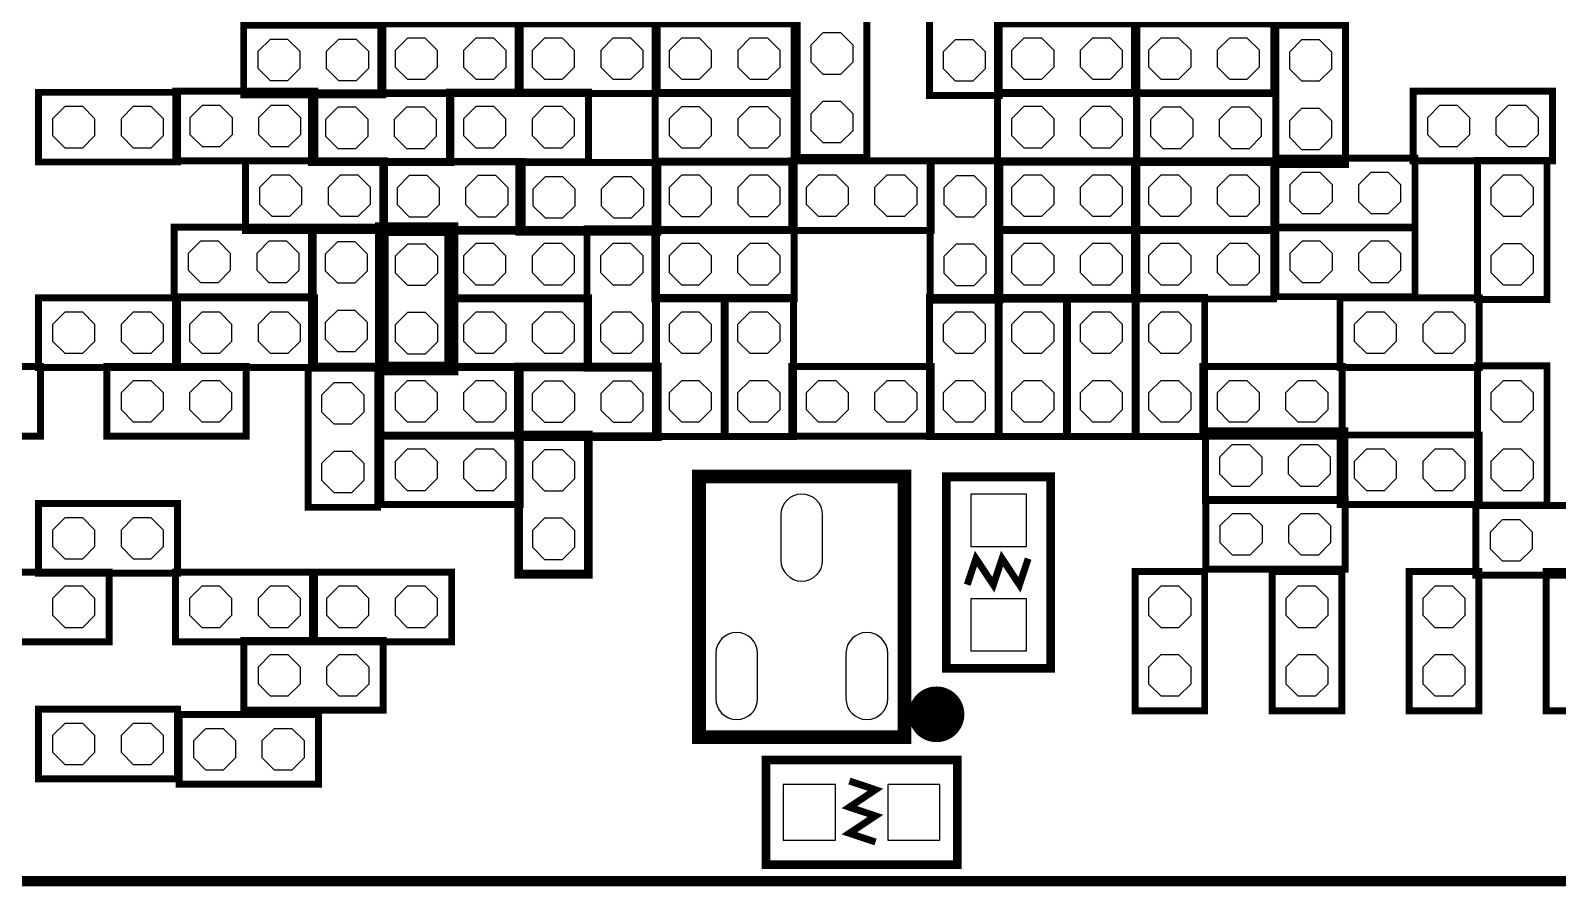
# Model space of a CAD drawing. Header units: millimetres. Extents: x -8 to 226, y -9 to 102.
# Drawn here: x 97.52 to 119.8, y 29.92 to 42.41 of the extents above; entities that cross this region are included whole.
import ezdxf

# ---------------------------------------------------------------- set-up
doc = ezdxf.new("R2010")
doc.units = ezdxf.units.MM
doc.header["$LTSCALE"] = 10
doc.layers.add('PG_SILKSCREEN_BOTTOM', color=3, linetype='Continuous')
doc.layers.add('PIN_BOTTOM', color=4, linetype='Continuous')

msp = doc.modelspace()

# ---------------------------------------------------------------- linework, layer by layer
at = {"layer": 'PG_SILKSCREEN_BOTTOM'}
for points in [[(110.635288, 43.494452, 0.1016, 0.1016, 0), (110.635288, 41.462452, 0.1016, 0.1016, 0), (111.651288, 41.462452, 0.1016, 0.1016, 0), (111.651288, 43.494452, 0.1016, 0.1016, 0)], [(109.720888, 40.560752, 0.1016, 0.1016, 0), (109.720888, 42.592752, 0.1016, 0.1016, 0), (108.704888, 42.592752, 0.1016, 0.1016, 0), (108.704888, 40.560752, 0.1016, 0.1016, 0)], [(115.659408, 42.510456, 0.1016, 0.1016, 0), (113.627408, 42.510456, 0.1016, 0.1016, 0), (113.627408, 41.494456, 0.1016, 0.1016, 0), (115.659408, 41.494456, 0.1016, 0.1016, 0)], [(102.659688, 42.491152, 0.1016, 0.1016, 0), (100.627688, 42.491152, 0.1016, 0.1016, 0), (100.627688, 41.475152, 0.1016, 0.1016, 0), (102.659688, 41.475152, 0.1016, 0.1016, 0)], [(102.631748, 41.491916, 0.1016, 0.1016, 0), (104.663748, 41.491916, 0.1016, 0.1016, 0), (104.663748, 42.507916, 0.1016, 0.1016, 0), (102.631748, 42.507916, 0.1016, 0.1016, 0)], [(104.631744, 41.491916, 0.1016, 0.1016, 0), (106.663744, 41.491916, 0.1016, 0.1016, 0), (106.663744, 42.507916, 0.1016, 0.1016, 0), (104.631744, 42.507916, 0.1016, 0.1016, 0)], [(106.63174, 41.491916, 0.1016, 0.1016, 0), (108.66374, 41.491916, 0.1016, 0.1016, 0), (108.66374, 42.507916, 0.1016, 0.1016, 0), (106.63174, 42.507916, 0.1016, 0.1016, 0)], [(113.660682, 42.508932, 0.1016, 0.1016, 0), (111.628682, 42.508932, 0.1016, 0.1016, 0), (111.628682, 41.492932, 0.1016, 0.1016, 0), (113.660682, 41.492932, 0.1016, 0.1016, 0)], [(115.689888, 42.491152, 0.1016, 0.1016, 0), (115.689888, 40.459152, 0.1016, 0.1016, 0), (116.705888, 40.459152, 0.1016, 0.1016, 0), (116.705888, 42.491152, 0.1016, 0.1016, 0)], [(97.632266, 40.493696, 0.1016, 0.1016, 0), (99.664266, 40.493696, 0.1016, 0.1016, 0), (99.664266, 41.509696, 0.1016, 0.1016, 0), (97.632266, 41.509696, 0.1016, 0.1016, 0)], [(97.632266, 40.493696, 0.1016, 0.1016, 0), (99.664266, 40.493696, 0.1016, 0.1016, 0), (99.664266, 41.509696, 0.1016, 0.1016, 0), (97.632266, 41.509696, 0.1016, 0.1016, 0)], [(101.669088, 41.525952, 0.1016, 0.1016, 0), (99.637088, 41.525952, 0.1016, 0.1016, 0), (99.637088, 40.509952, 0.1016, 0.1016, 0), (101.669088, 40.509952, 0.1016, 0.1016, 0)], [(101.618288, 40.484552, 0.1016, 0.1016, 0), (103.650288, 40.484552, 0.1016, 0.1016, 0), (103.650288, 41.500552, 0.1016, 0.1016, 0), (101.618288, 41.500552, 0.1016, 0.1016, 0)], [(103.630222, 40.494458, 0.1016, 0.1016, 0), (105.662222, 40.494458, 0.1016, 0.1016, 0), (105.662222, 41.510458, 0.1016, 0.1016, 0), (103.630222, 41.510458, 0.1016, 0.1016, 0)], [(108.66374, 41.507918, 0.1016, 0.1016, 0), (106.63174, 41.507918, 0.1016, 0.1016, 0), (106.63174, 40.491918, 0.1016, 0.1016, 0), (108.66374, 40.491918, 0.1016, 0.1016, 0)], [(111.628682, 40.492934, 0.1016, 0.1016, 0), (113.660682, 40.492934, 0.1016, 0.1016, 0), (113.660682, 41.508934, 0.1016, 0.1016, 0), (111.628682, 41.508934, 0.1016, 0.1016, 0)], [(115.689888, 41.500552, 0.1016, 0.1016, 0), (113.657888, 41.500552, 0.1016, 0.1016, 0), (113.657888, 40.484552, 0.1016, 0.1016, 0), (115.689888, 40.484552, 0.1016, 0.1016, 0)], [(117.696488, 40.509952, 0.1016, 0.1016, 0), (119.728488, 40.509952, 0.1016, 0.1016, 0), (119.728488, 41.525952, 0.1016, 0.1016, 0), (117.696488, 41.525952, 0.1016, 0.1016, 0)], [(102.685088, 40.509952, 0.1016, 0.1016, 0), (100.653088, 40.509952, 0.1016, 0.1016, 0), (100.653088, 39.493952, 0.1016, 0.1016, 0), (102.685088, 39.493952, 0.1016, 0.1016, 0)], [(106.63174, 39.49192, 0.1016, 0.1016, 0), (108.66374, 39.49192, 0.1016, 0.1016, 0), (108.66374, 40.50792, 0.1016, 0.1016, 0), (106.63174, 40.50792, 0.1016, 0.1016, 0)], [(108.62945, 39.493952, 0.1016, 0.1016, 0), (110.66145, 39.493952, 0.1016, 0.1016, 0), (110.66145, 40.509952, 0.1016, 0.1016, 0), (108.62945, 40.509952, 0.1016, 0.1016, 0)], [(111.663988, 38.477952, 0.1016, 0.1016, 0), (111.663988, 40.509952, 0.1016, 0.1016, 0), (110.647988, 40.509952, 0.1016, 0.1016, 0), (110.647988, 38.477952, 0.1016, 0.1016, 0)], [(111.663988, 38.477952, 0.1016, 0.1016, 0), (111.663988, 40.509952, 0.1016, 0.1016, 0), (110.647988, 40.509952, 0.1016, 0.1016, 0), (110.647988, 38.477952, 0.1016, 0.1016, 0)], [(113.660682, 40.509952, 0.1016, 0.1016, 0), (111.628682, 40.509952, 0.1016, 0.1016, 0), (111.628682, 39.493952, 0.1016, 0.1016, 0), (113.660682, 39.493952, 0.1016, 0.1016, 0)], [(113.627408, 39.49446, 0.1016, 0.1016, 0), (115.659408, 39.49446, 0.1016, 0.1016, 0), (115.659408, 40.51046, 0.1016, 0.1016, 0), (113.627408, 40.51046, 0.1016, 0.1016, 0)], [(115.689888, 39.532052, 0.1016, 0.1016, 0), (117.721888, 39.532052, 0.1016, 0.1016, 0), (117.721888, 40.548052, 0.1016, 0.1016, 0), (115.689888, 40.548052, 0.1016, 0.1016, 0)], [(119.648224, 38.485826, 0.1016, 0.1016, 0), (119.648224, 40.517826, 0.1016, 0.1016, 0), (118.632224, 40.517826, 0.1016, 0.1016, 0), (118.632224, 38.485826, 0.1016, 0.1016, 0)], [(102.659688, 39.486332, 0.1016, 0.1016, 0), (104.691688, 39.486332, 0.1016, 0.1016, 0), (104.691688, 40.502332, 0.1016, 0.1016, 0), (102.659688, 40.502332, 0.1016, 0.1016, 0)], [(104.640888, 39.468552, 0.1016, 0.1016, 0), (106.672888, 39.468552, 0.1016, 0.1016, 0), (106.672888, 40.484552, 0.1016, 0.1016, 0), (104.640888, 40.484552, 0.1016, 0.1016, 0)], [(101.643688, 39.544752, 0.1016, 0.1016, 0), (99.611688, 39.544752, 0.1016, 0.1016, 0), (99.611688, 38.528752, 0.1016, 0.1016, 0), (101.643688, 38.528752, 0.1016, 0.1016, 0)], [(101.618288, 39.544752, 0.1016, 0.1016, 0), (101.618288, 37.512752, 0.1016, 0.1016, 0), (102.634288, 37.512752, 0.1016, 0.1016, 0), (102.634288, 39.544752, 0.1016, 0.1016, 0)], [(103.658416, 37.479732, 0.199898, 0.199898, 0), (103.658416, 39.511732, 0.199898, 0.199898, 0), (102.642416, 39.511732, 0.199898, 0.199898, 0), (102.642416, 37.479732, 0.199898, 0.199898, 0)], [(103.658416, 37.479732, 0.127, 0.127, 0), (103.658416, 39.511732, 0.127, 0.127, 0), (102.642416, 39.511732, 0.127, 0.127, 0), (102.642416, 37.479732, 0.127, 0.127, 0)], [(106.654346, 37.486844, 0.1016, 0.1016, 0), (106.654346, 39.518844, 0.1016, 0.1016, 0), (105.638346, 39.518844, 0.1016, 0.1016, 0), (105.638346, 37.486844, 0.1016, 0.1016, 0)], [(106.654346, 37.486844, 0.1016, 0.1016, 0), (106.654346, 39.518844, 0.1016, 0.1016, 0), (105.638346, 39.518844, 0.1016, 0.1016, 0), (105.638346, 37.486844, 0.1016, 0.1016, 0)], [(108.662216, 39.510462, 0.1016, 0.1016, 0), (106.630216, 39.510462, 0.1016, 0.1016, 0), (106.630216, 38.494462, 0.1016, 0.1016, 0), (108.662216, 38.494462, 0.1016, 0.1016, 0)], [(113.660682, 39.510208, 0.1016, 0.1016, 0), (111.628682, 39.510208, 0.1016, 0.1016, 0), (111.628682, 38.494208, 0.1016, 0.1016, 0), (113.660682, 38.494208, 0.1016, 0.1016, 0)], [(113.660682, 39.510208, 0.1016, 0.1016, 0), (111.628682, 39.510208, 0.1016, 0.1016, 0), (111.628682, 38.494208, 0.1016, 0.1016, 0), (113.660682, 38.494208, 0.1016, 0.1016, 0)], [(113.627408, 38.494462, 0.1016, 0.1016, 0), (115.659408, 38.494462, 0.1016, 0.1016, 0), (115.659408, 39.510462, 0.1016, 0.1016, 0), (113.627408, 39.510462, 0.1016, 0.1016, 0)], [(115.689888, 38.528752, 0.1016, 0.1016, 0), (117.721888, 38.528752, 0.1016, 0.1016, 0), (117.721888, 39.544752, 0.1016, 0.1016, 0), (115.689888, 39.544752, 0.1016, 0.1016, 0)], [(97.631758, 37.494464, 0.1016, 0.1016, 0), (99.663758, 37.494464, 0.1016, 0.1016, 0), (99.663758, 38.510464, 0.1016, 0.1016, 0), (97.631758, 38.510464, 0.1016, 0.1016, 0)], [(99.631754, 37.494464, 0.1016, 0.1016, 0), (101.663754, 37.494464, 0.1016, 0.1016, 0), (101.663754, 38.510464, 0.1016, 0.1016, 0), (99.631754, 38.510464, 0.1016, 0.1016, 0)], [(99.631754, 37.494464, 0.1016, 0.1016, 0), (101.663754, 37.494464, 0.1016, 0.1016, 0), (101.663754, 38.510464, 0.1016, 0.1016, 0), (99.631754, 38.510464, 0.1016, 0.1016, 0)], [(105.66273, 38.510464, 0.1016, 0.1016, 0), (103.63073, 38.510464, 0.1016, 0.1016, 0), (103.63073, 37.494464, 0.1016, 0.1016, 0), (105.66273, 37.494464, 0.1016, 0.1016, 0)], [(105.66273, 38.510464, 0.1016, 0.1016, 0), (103.63073, 38.510464, 0.1016, 0.1016, 0), (103.63073, 37.494464, 0.1016, 0.1016, 0), (105.66273, 37.494464, 0.1016, 0.1016, 0)], [(106.63809, 38.518846, 0.1016, 0.1016, 0), (106.63809, 36.486846, 0.1016, 0.1016, 0), (107.65409, 36.486846, 0.1016, 0.1016, 0), (107.65409, 38.518846, 0.1016, 0.1016, 0)], [(106.63809, 38.518846, 0.1016, 0.1016, 0), (106.63809, 36.486846, 0.1016, 0.1016, 0), (107.65409, 36.486846, 0.1016, 0.1016, 0), (107.65409, 38.518846, 0.1016, 0.1016, 0)], [(107.637834, 38.518846, 0.1016, 0.1016, 0), (107.637834, 36.486846, 0.1016, 0.1016, 0), (108.653834, 36.486846, 0.1016, 0.1016, 0), (108.653834, 38.518846, 0.1016, 0.1016, 0)], [(107.637834, 38.518846, 0.1016, 0.1016, 0), (107.637834, 36.486846, 0.1016, 0.1016, 0), (108.653834, 36.486846, 0.1016, 0.1016, 0), (108.653834, 38.518846, 0.1016, 0.1016, 0)], [(110.637066, 38.518592, 0.1016, 0.1016, 0), (110.637066, 36.486592, 0.1016, 0.1016, 0), (111.653066, 36.486592, 0.1016, 0.1016, 0), (111.653066, 38.518592, 0.1016, 0.1016, 0)], [(110.637066, 38.518592, 0.1016, 0.1016, 0), (110.637066, 36.486592, 0.1016, 0.1016, 0), (111.653066, 36.486592, 0.1016, 0.1016, 0), (111.653066, 38.518592, 0.1016, 0.1016, 0)], [(112.65281, 36.486592, 0.1016, 0.1016, 0), (112.65281, 38.518592, 0.1016, 0.1016, 0), (111.63681, 38.518592, 0.1016, 0.1016, 0), (111.63681, 36.486592, 0.1016, 0.1016, 0)], [(112.65281, 36.486592, 0.1016, 0.1016, 0), (112.65281, 38.518592, 0.1016, 0.1016, 0), (111.63681, 38.518592, 0.1016, 0.1016, 0), (111.63681, 36.486592, 0.1016, 0.1016, 0)], [(112.636554, 38.518592, 0.1016, 0.1016, 0), (112.636554, 36.486592, 0.1016, 0.1016, 0), (113.652554, 36.486592, 0.1016, 0.1016, 0), (113.652554, 38.518592, 0.1016, 0.1016, 0)], [(112.636554, 38.518592, 0.1016, 0.1016, 0), (112.636554, 36.486592, 0.1016, 0.1016, 0), (113.652554, 36.486592, 0.1016, 0.1016, 0), (113.652554, 38.518592, 0.1016, 0.1016, 0)], [(113.636298, 38.518592, 0.1016, 0.1016, 0), (113.636298, 36.486592, 0.1016, 0.1016, 0), (114.652298, 36.486592, 0.1016, 0.1016, 0), (114.652298, 38.518592, 0.1016, 0.1016, 0)], [(113.636298, 38.518592, 0.1016, 0.1016, 0), (113.636298, 36.486592, 0.1016, 0.1016, 0), (114.652298, 36.486592, 0.1016, 0.1016, 0), (114.652298, 38.518592, 0.1016, 0.1016, 0)], [(116.627402, 37.494464, 0.1016, 0.1016, 0), (118.659402, 37.494464, 0.1016, 0.1016, 0), (118.659402, 38.510464, 0.1016, 0.1016, 0), (116.627402, 38.510464, 0.1016, 0.1016, 0)], [(116.627402, 37.494464, 0.1016, 0.1016, 0), (118.659402, 37.494464, 0.1016, 0.1016, 0), (118.659402, 38.510464, 0.1016, 0.1016, 0), (116.627402, 38.510464, 0.1016, 0.1016, 0)], [(97.663762, 37.510466, 0.1016, 0.1016, 0), (95.631762, 37.510466, 0.1016, 0.1016, 0), (95.631762, 36.494466, 0.1016, 0.1016, 0), (97.663762, 36.494466, 0.1016, 0.1016, 0)], [(98.631756, 36.494466, 0.1016, 0.1016, 0), (100.663756, 36.494466, 0.1016, 0.1016, 0), (100.663756, 37.510466, 0.1016, 0.1016, 0), (98.631756, 37.510466, 0.1016, 0.1016, 0)], [(101.567488, 37.487352, 0.1016, 0.1016, 0), (101.567488, 35.455352, 0.1016, 0.1016, 0), (102.583488, 35.455352, 0.1016, 0.1016, 0), (102.583488, 37.487352, 0.1016, 0.1016, 0)], [(102.630732, 36.494466, 0.1016, 0.1016, 0), (104.662732, 36.494466, 0.1016, 0.1016, 0), (104.662732, 37.510466, 0.1016, 0.1016, 0), (102.630732, 37.510466, 0.1016, 0.1016, 0)], [(106.666284, 37.503608, 0.127, 0.127, 0), (104.634284, 37.503608, 0.127, 0.127, 0), (104.634284, 36.487608, 0.127, 0.127, 0), (106.666284, 36.487608, 0.127, 0.127, 0)], [(106.666284, 37.503608, 0.1016, 0.1016, 0), (104.634284, 37.503608, 0.1016, 0.1016, 0), (104.634284, 36.487608, 0.1016, 0.1016, 0), (106.666284, 36.487608, 0.1016, 0.1016, 0)], [(108.62945, 36.49472, 0.1016, 0.1016, 0), (110.66145, 36.49472, 0.1016, 0.1016, 0), (110.66145, 37.51072, 0.1016, 0.1016, 0), (108.62945, 37.51072, 0.1016, 0.1016, 0)], [(116.659406, 37.510466, 0.1016, 0.1016, 0), (114.627406, 37.510466, 0.1016, 0.1016, 0), (114.627406, 36.494466, 0.1016, 0.1016, 0), (116.659406, 36.494466, 0.1016, 0.1016, 0)], [(118.632224, 37.517832, 0.1016, 0.1016, 0), (118.632224, 35.485832, 0.1016, 0.1016, 0), (119.648224, 35.485832, 0.1016, 0.1016, 0), (119.648224, 37.517832, 0.1016, 0.1016, 0)], [(102.630732, 35.494468, 0.1016, 0.1016, 0), (104.662732, 35.494468, 0.1016, 0.1016, 0), (104.662732, 36.510468, 0.1016, 0.1016, 0), (102.630732, 36.510468, 0.1016, 0.1016, 0)], [(105.658412, 34.479738, 0.127, 0.127, 0), (105.658412, 36.511738, 0.127, 0.127, 0), (104.642412, 36.511738, 0.127, 0.127, 0), (104.642412, 34.479738, 0.127, 0.127, 0)], [(105.658412, 34.479738, 0.1016, 0.1016, 0), (105.658412, 36.511738, 0.1016, 0.1016, 0), (104.642412, 36.511738, 0.1016, 0.1016, 0), (104.642412, 34.479738, 0.1016, 0.1016, 0)], [(114.663728, 35.556952, 0.1016, 0.1016, 0), (116.695728, 35.556952, 0.1016, 0.1016, 0), (116.695728, 36.572952, 0.1016, 0.1016, 0), (114.663728, 36.572952, 0.1016, 0.1016, 0)], [(116.627402, 35.494468, 0.1016, 0.1016, 0), (118.659402, 35.494468, 0.1016, 0.1016, 0), (118.659402, 36.510468, 0.1016, 0.1016, 0), (116.627402, 36.510468, 0.1016, 0.1016, 0)], [(110.27283, 32.103822, 0.199898, 0.199898, 0), (110.27283, 35.903662, 0.199898, 0.199898, 0), (107.272582, 35.903662, 0.199898, 0.199898, 0), (107.272582, 32.103822, 0.199898, 0.199898, 0)], [(111.009938, 35.90036, 0.127, 0.127, 0), (112.406938, 35.90036, 0.127, 0.127, 0), (112.406938, 33.10636, 0.127, 0.127, 0), (110.882938, 33.10636, 0.127, 0.127, 0), (110.882938, 35.90036, 0.127, 0.127, 0)], [(99.663758, 35.510724, 0.1016, 0.1016, 0), (97.631758, 35.510724, 0.1016, 0.1016, 0), (97.631758, 34.494724, 0.1016, 0.1016, 0), (99.663758, 34.494724, 0.1016, 0.1016, 0)], [(114.668808, 34.553652, 0.1016, 0.1016, 0), (116.700808, 34.553652, 0.1016, 0.1016, 0), (116.700808, 35.569652, 0.1016, 0.1016, 0), (114.668808, 35.569652, 0.1016, 0.1016, 0)], [(120.642888, 35.480752, 0.1016, 0.1016, 0), (118.610888, 35.480752, 0.1016, 0.1016, 0), (118.610888, 34.464752, 0.1016, 0.1016, 0), (120.642888, 34.464752, 0.1016, 0.1016, 0)], [(96.63176, 33.494726, 0.1016, 0.1016, 0), (98.66376, 33.494726, 0.1016, 0.1016, 0), (98.66376, 34.510726, 0.1016, 0.1016, 0), (96.63176, 34.510726, 0.1016, 0.1016, 0)], [(101.663246, 34.510726, 0.1016, 0.1016, 0), (99.631246, 34.510726, 0.1016, 0.1016, 0), (99.631246, 33.494726, 0.1016, 0.1016, 0), (101.663246, 33.494726, 0.1016, 0.1016, 0)], [(103.663242, 34.510726, 0.1016, 0.1016, 0), (101.631242, 34.510726, 0.1016, 0.1016, 0), (101.631242, 33.494726, 0.1016, 0.1016, 0), (103.663242, 33.494726, 0.1016, 0.1016, 0)], [(114.652298, 32.4866, 0.1016, 0.1016, 0), (114.652298, 34.5186, 0.1016, 0.1016, 0), (113.636298, 34.5186, 0.1016, 0.1016, 0), (113.636298, 32.4866, 0.1016, 0.1016, 0)], [(115.636294, 34.5186, 0.1016, 0.1016, 0), (115.636294, 32.4866, 0.1016, 0.1016, 0), (116.652294, 32.4866, 0.1016, 0.1016, 0), (116.652294, 34.5186, 0.1016, 0.1016, 0)], [(118.65229, 32.4866, 0.1016, 0.1016, 0), (118.65229, 34.5186, 0.1016, 0.1016, 0), (117.63629, 34.5186, 0.1016, 0.1016, 0), (117.63629, 32.4866, 0.1016, 0.1016, 0)], [(120.652286, 32.4866, 0.1016, 0.1016, 0), (120.652286, 34.5186, 0.1016, 0.1016, 0), (119.636286, 34.5186, 0.1016, 0.1016, 0), (119.636286, 32.4866, 0.1016, 0.1016, 0)], [(102.663244, 33.510728, 0.1016, 0.1016, 0), (100.631244, 33.510728, 0.1016, 0.1016, 0), (100.631244, 32.494728, 0.1016, 0.1016, 0), (102.663244, 32.494728, 0.1016, 0.1016, 0)], [(110.941866, 32.435038, 0.4064, 0.4064, 1), (110.535568, 32.435241, 0.4064, 0.4064, 1)], [(97.631758, 31.49473, 0.1016, 0.1016, 0), (99.663758, 31.49473, 0.1016, 0.1016, 0), (99.663758, 32.51073, 0.1016, 0.1016, 0), (97.631758, 32.51073, 0.1016, 0.1016, 0)], [(99.687888, 31.416752, 0.1016, 0.1016, 0), (101.719888, 31.416752, 0.1016, 0.1016, 0), (101.719888, 32.432752, 0.1016, 0.1016, 0), (99.687888, 32.432752, 0.1016, 0.1016, 0)], [(111.04245, 31.639764, 0.127, 0.127, 0), (111.04245, 30.242764, 0.127, 0.127, 0), (108.24845, 30.242764, 0.127, 0.127, 0), (108.24845, 31.766764, 0.127, 0.127, 0), (111.04245, 31.766764, 0.127, 0.127, 0)]]:
    msp.add_lwpolyline(points, format="xyseb", close=True, dxfattribs=at)
for points in [[(105.662222, 39.510462, 0.1016, 0.1016, 0), (103.630222, 39.510462, 0.1016, 0.1016, 0), (103.630222, 38.494462, 0.1016, 0.1016, 0), (105.662222, 38.494462, 0.1016, 0.1016, 0)], [(112.076738, 34.70656, 0.1016, 0.1016, 0), (111.949738, 34.32556, 0.1016, 0.1016, 0), (111.695738, 34.70656, 0.1016, 0.1016, 0), (111.568738, 34.32556, 0.1016, 0.1016, 0), (111.314738, 34.70656, 0.1016, 0.1016, 0), (111.187738, 34.32556, 0.1016, 0.1016, 0)], [(109.84865, 30.572964, 0.1016, 0.1016, 0), (109.46765, 30.699964, 0.1016, 0.1016, 0), (109.84865, 30.953964, 0.1016, 0.1016, 0), (109.46765, 31.080964, 0.1016, 0.1016, 0), (109.84865, 31.334964, 0.1016, 0.1016, 0), (109.46765, 31.461964, 0.1016, 0.1016, 0)], [(141.166088, 29.99994, 0.1524, 0.1524, 0), (78.093824, 29.99994, 0.1524, 0.1524, 0)]]:
    msp.add_lwpolyline(points, format="xyseb", dxfattribs=at)
at = {"layer": 'PIN_BOTTOM'}
for points in [[(109.339136, 41.772078), (109.08664, 41.772078), (108.908088, 41.95063), (108.908088, 42.203126), (109.08664, 42.381678), (109.339136, 42.381678), (109.517688, 42.203126), (109.517688, 41.95063)], [(101.26981, 41.678352), (101.017314, 41.678352), (100.838762, 41.856904), (100.838762, 42.1094), (101.017314, 42.287952), (101.26981, 42.287952), (101.448362, 42.1094), (101.448362, 41.856904)], [(102.270062, 41.678352), (102.017566, 41.678352), (101.839014, 41.856904), (101.839014, 42.1094), (102.017566, 42.287952), (102.270062, 42.287952), (102.448614, 42.1094), (102.448614, 41.856904)], [(103.27387, 41.695116), (103.021374, 41.695116), (102.842822, 41.873668), (102.842822, 42.126164), (103.021374, 42.304716), (103.27387, 42.304716), (103.452422, 42.126164), (103.452422, 41.873668)], [(104.274122, 41.695116), (104.021626, 41.695116), (103.843074, 41.873668), (103.843074, 42.126164), (104.021626, 42.304716), (104.274122, 42.304716), (104.452674, 42.126164), (104.452674, 41.873668)], [(105.273866, 41.695116), (105.02137, 41.695116), (104.842818, 41.873668), (104.842818, 42.126164), (105.02137, 42.304716), (105.273866, 42.304716), (105.452418, 42.126164), (105.452418, 41.873668)], [(106.274118, 41.695116), (106.021622, 41.695116), (105.84307, 41.873668), (105.84307, 42.126164), (106.021622, 42.304716), (106.274118, 42.304716), (106.45267, 42.126164), (106.45267, 41.873668)], [(107.273862, 41.695116), (107.021366, 41.695116), (106.842814, 41.873668), (106.842814, 42.126164), (107.021366, 42.304716), (107.273862, 42.304716), (107.452414, 42.126164), (107.452414, 41.873668)], [(108.274114, 41.695116), (108.021618, 41.695116), (107.843066, 41.873668), (107.843066, 42.126164), (108.021618, 42.304716), (108.274114, 42.304716), (108.452666, 42.126164), (108.452666, 41.873668)], [(111.269536, 41.673526), (111.01704, 41.673526), (110.838488, 41.852078), (110.838488, 42.104574), (111.01704, 42.283126), (111.269536, 42.283126), (111.448088, 42.104574), (111.448088, 41.852078)], [(112.270804, 41.696132), (112.018308, 41.696132), (111.839756, 41.874684), (111.839756, 42.12718), (112.018308, 42.305732), (112.270804, 42.305732), (112.449356, 42.12718), (112.449356, 41.874684)], [(113.271056, 41.696132), (113.01856, 41.696132), (112.840008, 41.874684), (112.840008, 42.12718), (113.01856, 42.305732), (113.271056, 42.305732), (113.449608, 42.12718), (113.449608, 41.874684)], [(114.26953, 41.697656), (114.017034, 41.697656), (113.838482, 41.876208), (113.838482, 42.128704), (114.017034, 42.307256), (114.26953, 42.307256), (114.448082, 42.128704), (114.448082, 41.876208)], [(115.269782, 41.697656), (115.017286, 41.697656), (114.838734, 41.876208), (114.838734, 42.128704), (115.017286, 42.307256), (115.269782, 42.307256), (115.448334, 42.128704), (115.448334, 41.876208)], [(116.324136, 41.670478), (116.07164, 41.670478), (115.893088, 41.84903), (115.893088, 42.101526), (116.07164, 42.280078), (116.324136, 42.280078), (116.502688, 42.101526), (116.502688, 41.84903)], [(98.274388, 40.696896), (98.021892, 40.696896), (97.84334, 40.875448), (97.84334, 41.127944), (98.021892, 41.306496), (98.274388, 41.306496), (98.45294, 41.127944), (98.45294, 40.875448)], [(99.27464, 40.696896), (99.022144, 40.696896), (98.843592, 40.875448), (98.843592, 41.127944), (99.022144, 41.306496), (99.27464, 41.306496), (99.453192, 41.127944), (99.453192, 40.875448)], [(100.27921, 40.713152), (100.026714, 40.713152), (99.848162, 40.891704), (99.848162, 41.1442), (100.026714, 41.322752), (100.27921, 41.322752), (100.457762, 41.1442), (100.457762, 40.891704)], [(101.279462, 40.713152), (101.026966, 40.713152), (100.848414, 40.891704), (100.848414, 41.1442), (101.026966, 41.322752), (101.279462, 41.322752), (101.458014, 41.1442), (101.458014, 40.891704)], [(102.26041, 40.687752), (102.007914, 40.687752), (101.829362, 40.866304), (101.829362, 41.1188), (102.007914, 41.297352), (102.26041, 41.297352), (102.438962, 41.1188), (102.438962, 40.866304)], [(103.260662, 40.687752), (103.008166, 40.687752), (102.829614, 40.866304), (102.829614, 41.1188), (103.008166, 41.297352), (103.260662, 41.297352), (103.439214, 41.1188), (103.439214, 40.866304)], [(104.272344, 40.697658), (104.019848, 40.697658), (103.841296, 40.87621), (103.841296, 41.128706), (104.019848, 41.307258), (104.272344, 41.307258), (104.450896, 41.128706), (104.450896, 40.87621)], [(105.272596, 40.697658), (105.0201, 40.697658), (104.841548, 40.87621), (104.841548, 41.128706), (105.0201, 41.307258), (105.272596, 41.307258), (105.451148, 41.128706), (105.451148, 40.87621)], [(107.273862, 40.695118), (107.021366, 40.695118), (106.842814, 40.87367), (106.842814, 41.126166), (107.021366, 41.304718), (107.273862, 41.304718), (107.452414, 41.126166), (107.452414, 40.87367)], [(108.274114, 40.695118), (108.021618, 40.695118), (107.843066, 40.87367), (107.843066, 41.126166), (108.021618, 41.304718), (108.274114, 41.304718), (108.452666, 41.126166), (108.452666, 40.87367)], [(109.339136, 40.771826), (109.08664, 40.771826), (108.908088, 40.950378), (108.908088, 41.202874), (109.08664, 41.381426), (109.339136, 41.381426), (109.517688, 41.202874), (109.517688, 40.950378)], [(112.270804, 40.696134), (112.018308, 40.696134), (111.839756, 40.874686), (111.839756, 41.127182), (112.018308, 41.305734), (112.270804, 41.305734), (112.449356, 41.127182), (112.449356, 40.874686)], [(113.271056, 40.696134), (113.01856, 40.696134), (112.840008, 40.874686), (112.840008, 41.127182), (113.01856, 41.305734), (113.271056, 41.305734), (113.449608, 41.127182), (113.449608, 40.874686)], [(114.30001, 40.687752), (114.047514, 40.687752), (113.868962, 40.866304), (113.868962, 41.1188), (114.047514, 41.297352), (114.30001, 41.297352), (114.478562, 41.1188), (114.478562, 40.866304)], [(115.300262, 40.687752), (115.047766, 40.687752), (114.869214, 40.866304), (114.869214, 41.1188), (115.047766, 41.297352), (115.300262, 41.297352), (115.478814, 41.1188), (115.478814, 40.866304)], [(116.324136, 40.670226), (116.07164, 40.670226), (115.893088, 40.848778), (115.893088, 41.101274), (116.07164, 41.279826), (116.324136, 41.279826), (116.502688, 41.101274), (116.502688, 40.848778)], [(118.33861, 40.713152), (118.086114, 40.713152), (117.907562, 40.891704), (117.907562, 41.1442), (118.086114, 41.322752), (118.33861, 41.322752), (118.517162, 41.1442), (118.517162, 40.891704)], [(119.338862, 40.713152), (119.086366, 40.713152), (118.907814, 40.891704), (118.907814, 41.1442), (119.086366, 41.322752), (119.338862, 41.322752), (119.517414, 41.1442), (119.517414, 40.891704)], [(116.33201, 39.735252), (116.079514, 39.735252), (115.900962, 39.913804), (115.900962, 40.1663), (116.079514, 40.344852), (116.33201, 40.344852), (116.510562, 40.1663), (116.510562, 39.913804)], [(117.332262, 39.735252), (117.079766, 39.735252), (116.901214, 39.913804), (116.901214, 40.1663), (117.079766, 40.344852), (117.332262, 40.344852), (117.510814, 40.1663), (117.510814, 39.913804)], [(101.29521, 39.697152), (101.042714, 39.697152), (100.864162, 39.875704), (100.864162, 40.1282), (101.042714, 40.306752), (101.29521, 40.306752), (101.473762, 40.1282), (101.473762, 39.875704)], [(102.295462, 39.697152), (102.042966, 39.697152), (101.864414, 39.875704), (101.864414, 40.1282), (102.042966, 40.306752), (102.295462, 40.306752), (102.474014, 40.1282), (102.474014, 39.875704)], [(103.30181, 39.689532), (103.049314, 39.689532), (102.870762, 39.868084), (102.870762, 40.12058), (103.049314, 40.299132), (103.30181, 40.299132), (103.480362, 40.12058), (103.480362, 39.868084)], [(104.302062, 39.689532), (104.049566, 39.689532), (103.871014, 39.868084), (103.871014, 40.12058), (104.049566, 40.299132), (104.302062, 40.299132), (104.480614, 40.12058), (104.480614, 39.868084)], [(105.28301, 39.671752), (105.030514, 39.671752), (104.851962, 39.850304), (104.851962, 40.1028), (105.030514, 40.281352), (105.28301, 40.281352), (105.461562, 40.1028), (105.461562, 39.850304)], [(106.283262, 39.671752), (106.030766, 39.671752), (105.852214, 39.850304), (105.852214, 40.1028), (106.030766, 40.281352), (106.283262, 40.281352), (106.461814, 40.1028), (106.461814, 39.850304)], [(107.273862, 39.69512), (107.021366, 39.69512), (106.842814, 39.873672), (106.842814, 40.126168), (107.021366, 40.30472), (107.273862, 40.30472), (107.452414, 40.126168), (107.452414, 39.873672)], [(108.274114, 39.69512), (108.021618, 39.69512), (107.843066, 39.873672), (107.843066, 40.126168), (108.021618, 40.30472), (108.274114, 40.30472), (108.452666, 40.126168), (108.452666, 39.873672)], [(109.271572, 39.697152), (109.019076, 39.697152), (108.840524, 39.875704), (108.840524, 40.1282), (109.019076, 40.306752), (109.271572, 40.306752), (109.450124, 40.1282), (109.450124, 39.875704)], [(110.271824, 39.697152), (110.019328, 39.697152), (109.840776, 39.875704), (109.840776, 40.1282), (110.019328, 40.306752), (110.271824, 40.306752), (110.450376, 40.1282), (110.450376, 39.875704)], [(111.282236, 39.689278), (111.02974, 39.689278), (110.851188, 39.86783), (110.851188, 40.120326), (111.02974, 40.298878), (111.282236, 40.298878), (111.460788, 40.120326), (111.460788, 39.86783)], [(112.270804, 39.697152), (112.018308, 39.697152), (111.839756, 39.875704), (111.839756, 40.1282), (112.018308, 40.306752), (112.270804, 40.306752), (112.449356, 40.1282), (112.449356, 39.875704)], [(113.271056, 39.697152), (113.01856, 39.697152), (112.840008, 39.875704), (112.840008, 40.1282), (113.01856, 40.306752), (113.271056, 40.306752), (113.449608, 40.1282), (113.449608, 39.875704)], [(114.26953, 39.69766), (114.017034, 39.69766), (113.838482, 39.876212), (113.838482, 40.128708), (114.017034, 40.30726), (114.26953, 40.30726), (114.448082, 40.128708), (114.448082, 39.876212)], [(115.269782, 39.69766), (115.017286, 39.69766), (114.838734, 39.876212), (114.838734, 40.128708), (115.017286, 40.30726), (115.269782, 40.30726), (115.448334, 40.128708), (115.448334, 39.876212)], [(119.266472, 39.697152), (119.013976, 39.697152), (118.835424, 39.875704), (118.835424, 40.1282), (119.013976, 40.306752), (119.266472, 40.306752), (119.445024, 40.1282), (119.445024, 39.875704)], [(100.25381, 38.731952), (100.001314, 38.731952), (99.822762, 38.910504), (99.822762, 39.163), (100.001314, 39.341552), (100.25381, 39.341552), (100.432362, 39.163), (100.432362, 38.910504)], [(101.254062, 38.731952), (101.001566, 38.731952), (100.823014, 38.910504), (100.823014, 39.163), (101.001566, 39.341552), (101.254062, 39.341552), (101.432614, 39.163), (101.432614, 38.910504)], [(102.252536, 38.724078), (102.00004, 38.724078), (101.821488, 38.90263), (101.821488, 39.155126), (102.00004, 39.333678), (102.252536, 39.333678), (102.431088, 39.155126), (102.431088, 38.90263)], [(103.276664, 38.691058), (103.024168, 38.691058), (102.845616, 38.86961), (102.845616, 39.122106), (103.024168, 39.300658), (103.276664, 39.300658), (103.455216, 39.122106), (103.455216, 38.86961)], [(104.272344, 38.697662), (104.019848, 38.697662), (103.841296, 38.876214), (103.841296, 39.12871), (104.019848, 39.307262), (104.272344, 39.307262), (104.450896, 39.12871), (104.450896, 38.876214)], [(105.272596, 38.697662), (105.0201, 38.697662), (104.841548, 38.876214), (104.841548, 39.12871), (105.0201, 39.307262), (105.272596, 39.307262), (105.451148, 39.12871), (105.451148, 38.876214)], [(106.272594, 38.69817), (106.020098, 38.69817), (105.841546, 38.876722), (105.841546, 39.129218), (106.020098, 39.30777), (106.272594, 39.30777), (106.451146, 39.129218), (106.451146, 38.876722)], [(107.272338, 38.697662), (107.019842, 38.697662), (106.84129, 38.876214), (106.84129, 39.12871), (107.019842, 39.307262), (107.272338, 39.307262), (107.45089, 39.12871), (107.45089, 38.876214)], [(108.27259, 38.697662), (108.020094, 38.697662), (107.841542, 38.876214), (107.841542, 39.12871), (108.020094, 39.307262), (108.27259, 39.307262), (108.451142, 39.12871), (108.451142, 38.876214)], [(111.282236, 38.689026), (111.02974, 38.689026), (110.851188, 38.867578), (110.851188, 39.120074), (111.02974, 39.298626), (111.282236, 39.298626), (111.460788, 39.120074), (111.460788, 38.867578)], [(112.270804, 38.697408), (112.018308, 38.697408), (111.839756, 38.87596), (111.839756, 39.128456), (112.018308, 39.307008), (112.270804, 39.307008), (112.449356, 39.128456), (112.449356, 38.87596)], [(113.271056, 38.697408), (113.01856, 38.697408), (112.840008, 38.87596), (112.840008, 39.128456), (113.01856, 39.307008), (113.271056, 39.307008), (113.449608, 39.128456), (113.449608, 38.87596)], [(114.26953, 38.697662), (114.017034, 38.697662), (113.838482, 38.876214), (113.838482, 39.12871), (114.017034, 39.307262), (114.26953, 39.307262), (114.448082, 39.12871), (114.448082, 38.876214)], [(115.269782, 38.697662), (115.017286, 38.697662), (114.838734, 38.876214), (114.838734, 39.12871), (115.017286, 39.307262), (115.269782, 39.307262), (115.448334, 39.12871), (115.448334, 38.876214)], [(116.33201, 38.731952), (116.079514, 38.731952), (115.900962, 38.910504), (115.900962, 39.163), (116.079514, 39.341552), (116.33201, 39.341552), (116.510562, 39.163), (116.510562, 38.910504)], [(117.332262, 38.731952), (117.079766, 38.731952), (116.901214, 38.910504), (116.901214, 39.163), (117.079766, 39.341552), (117.332262, 39.341552), (117.510814, 39.163), (117.510814, 38.910504)], [(119.266472, 38.6969), (119.013976, 38.6969), (118.835424, 38.875452), (118.835424, 39.127948), (119.013976, 39.3065), (119.266472, 39.3065), (119.445024, 39.127948), (119.445024, 38.875452)], [(102.252536, 37.723826), (102.00004, 37.723826), (101.821488, 37.902378), (101.821488, 38.154874), (102.00004, 38.333426), (102.252536, 38.333426), (102.431088, 38.154874), (102.431088, 37.902378)], [(98.27388, 37.697664), (98.021384, 37.697664), (97.842832, 37.876216), (97.842832, 38.128712), (98.021384, 38.307264), (98.27388, 38.307264), (98.452432, 38.128712), (98.452432, 37.876216)], [(99.274132, 37.697664), (99.021636, 37.697664), (98.843084, 37.876216), (98.843084, 38.128712), (99.021636, 38.307264), (99.274132, 38.307264), (99.452684, 38.128712), (99.452684, 37.876216)], [(100.273876, 37.697664), (100.02138, 37.697664), (99.842828, 37.876216), (99.842828, 38.128712), (100.02138, 38.307264), (100.273876, 38.307264), (100.452428, 38.128712), (100.452428, 37.876216)], [(101.274128, 37.697664), (101.021632, 37.697664), (100.84308, 37.876216), (100.84308, 38.128712), (101.021632, 38.307264), (101.274128, 38.307264), (101.45268, 38.128712), (101.45268, 37.876216)], [(103.276664, 37.690806), (103.024168, 37.690806), (102.845616, 37.869358), (102.845616, 38.121854), (103.024168, 38.300406), (103.276664, 38.300406), (103.455216, 38.121854), (103.455216, 37.869358)], [(104.272852, 37.697664), (104.020356, 37.697664), (103.841804, 37.876216), (103.841804, 38.128712), (104.020356, 38.307264), (104.272852, 38.307264), (104.451404, 38.128712), (104.451404, 37.876216)], [(105.273104, 37.697664), (105.020608, 37.697664), (104.842056, 37.876216), (104.842056, 38.128712), (105.020608, 38.307264), (105.273104, 38.307264), (105.451656, 38.128712), (105.451656, 37.876216)], [(106.272594, 37.697918), (106.020098, 37.697918), (105.841546, 37.87647), (105.841546, 38.128966), (106.020098, 38.307518), (106.272594, 38.307518), (106.451146, 38.128966), (106.451146, 37.87647)], [(107.272338, 37.698172), (107.019842, 37.698172), (106.84129, 37.876724), (106.84129, 38.12922), (107.019842, 38.307772), (107.272338, 38.307772), (107.45089, 38.12922), (107.45089, 37.876724)], [(108.272082, 37.698172), (108.019586, 37.698172), (107.841034, 37.876724), (107.841034, 38.12922), (108.019586, 38.307772), (108.272082, 38.307772), (108.450634, 38.12922), (108.450634, 37.876724)], [(111.271314, 37.697918), (111.018818, 37.697918), (110.840266, 37.87647), (110.840266, 38.128966), (111.018818, 38.307518), (111.271314, 38.307518), (111.449866, 38.128966), (111.449866, 37.87647)], [(112.271058, 37.697918), (112.018562, 37.697918), (111.84001, 37.87647), (111.84001, 38.128966), (112.018562, 38.307518), (112.271058, 38.307518), (112.44961, 38.128966), (112.44961, 37.87647)], [(113.270802, 37.697918), (113.018306, 37.697918), (112.839754, 37.87647), (112.839754, 38.128966), (113.018306, 38.307518), (113.270802, 38.307518), (113.449354, 38.128966), (113.449354, 37.87647)], [(114.270546, 37.697918), (114.01805, 37.697918), (113.839498, 37.87647), (113.839498, 38.128966), (114.01805, 38.307518), (114.270546, 38.307518), (114.449098, 38.128966), (114.449098, 37.87647)], [(117.269524, 37.697664), (117.017028, 37.697664), (116.838476, 37.876216), (116.838476, 38.128712), (117.017028, 38.307264), (117.269524, 38.307264), (117.448076, 38.128712), (117.448076, 37.876216)], [(118.269776, 37.697664), (118.01728, 37.697664), (117.838728, 37.876216), (117.838728, 38.128712), (118.01728, 38.307264), (118.269776, 38.307264), (118.448328, 38.128712), (118.448328, 37.876216)], [(99.273878, 36.697666), (99.021382, 36.697666), (98.84283, 36.876218), (98.84283, 37.128714), (99.021382, 37.307266), (99.273878, 37.307266), (99.45243, 37.128714), (99.45243, 36.876218)], [(100.27413, 36.697666), (100.021634, 36.697666), (99.843082, 36.876218), (99.843082, 37.128714), (100.021634, 37.307266), (100.27413, 37.307266), (100.452682, 37.128714), (100.452682, 36.876218)], [(102.201736, 36.666678), (101.94924, 36.666678), (101.770688, 36.84523), (101.770688, 37.097726), (101.94924, 37.276278), (102.201736, 37.276278), (102.380288, 37.097726), (102.380288, 36.84523)], [(103.272854, 36.697666), (103.020358, 36.697666), (102.841806, 36.876218), (102.841806, 37.128714), (103.020358, 37.307266), (103.272854, 37.307266), (103.451406, 37.128714), (103.451406, 36.876218)], [(104.273106, 36.697666), (104.02061, 36.697666), (103.842058, 36.876218), (103.842058, 37.128714), (104.02061, 37.307266), (104.273106, 37.307266), (104.451658, 37.128714), (104.451658, 36.876218)], [(105.276406, 36.690808), (105.02391, 36.690808), (104.845358, 36.86936), (104.845358, 37.121856), (105.02391, 37.300408), (105.276406, 37.300408), (105.454958, 37.121856), (105.454958, 36.86936)], [(106.276658, 36.690808), (106.024162, 36.690808), (105.84561, 36.86936), (105.84561, 37.121856), (106.024162, 37.300408), (106.276658, 37.300408), (106.45521, 37.121856), (106.45521, 36.86936)], [(107.272338, 36.69792), (107.019842, 36.69792), (106.84129, 36.876472), (106.84129, 37.128968), (107.019842, 37.30752), (107.272338, 37.30752), (107.45089, 37.128968), (107.45089, 36.876472)], [(108.272082, 36.69792), (108.019586, 36.69792), (107.841034, 36.876472), (107.841034, 37.128968), (108.019586, 37.30752), (108.272082, 37.30752), (108.450634, 37.128968), (108.450634, 36.876472)], [(109.271572, 36.69792), (109.019076, 36.69792), (108.840524, 36.876472), (108.840524, 37.128968), (109.019076, 37.30752), (109.271572, 37.30752), (109.450124, 37.128968), (109.450124, 36.876472)], [(110.271824, 36.69792), (110.019328, 36.69792), (109.840776, 36.876472), (109.840776, 37.128968), (110.019328, 37.30752), (110.271824, 37.30752), (110.450376, 37.128968), (110.450376, 36.876472)], [(111.271314, 36.697666), (111.018818, 36.697666), (110.840266, 36.876218), (110.840266, 37.128714), (111.018818, 37.307266), (111.271314, 37.307266), (111.449866, 37.128714), (111.449866, 36.876218)], [(112.271058, 36.697666), (112.018562, 36.697666), (111.84001, 36.876218), (111.84001, 37.128714), (112.018562, 37.307266), (112.271058, 37.307266), (112.44961, 37.128714), (112.44961, 36.876218)], [(113.270802, 36.697666), (113.018306, 36.697666), (112.839754, 36.876218), (112.839754, 37.128714), (113.018306, 37.307266), (113.270802, 37.307266), (113.449354, 37.128714), (113.449354, 36.876218)], [(114.270546, 36.697666), (114.01805, 36.697666), (113.839498, 36.876218), (113.839498, 37.128714), (114.01805, 37.307266), (114.270546, 37.307266), (114.449098, 37.128714), (114.449098, 36.876218)], [(115.269528, 36.697666), (115.017032, 36.697666), (114.83848, 36.876218), (114.83848, 37.128714), (115.017032, 37.307266), (115.269528, 37.307266), (115.44808, 37.128714), (115.44808, 36.876218)], [(116.26978, 36.697666), (116.017284, 36.697666), (115.838732, 36.876218), (115.838732, 37.128714), (116.017284, 37.307266), (116.26978, 37.307266), (116.448332, 37.128714), (116.448332, 36.876218)], [(119.266472, 36.697158), (119.013976, 36.697158), (118.835424, 36.87571), (118.835424, 37.128206), (119.013976, 37.306758), (119.266472, 37.306758), (119.445024, 37.128206), (119.445024, 36.87571)], [(115.30585, 35.760152), (115.053354, 35.760152), (114.874802, 35.938704), (114.874802, 36.1912), (115.053354, 36.369752), (115.30585, 36.369752), (115.484402, 36.1912), (115.484402, 35.938704)], [(116.306102, 35.760152), (116.053606, 35.760152), (115.875054, 35.938704), (115.875054, 36.1912), (116.053606, 36.369752), (116.306102, 36.369752), (116.484654, 36.1912), (116.484654, 35.938704)], [(102.201736, 35.666426), (101.94924, 35.666426), (101.770688, 35.844978), (101.770688, 36.097474), (101.94924, 36.276026), (102.201736, 36.276026), (102.380288, 36.097474), (102.380288, 35.844978)], [(103.272854, 35.697668), (103.020358, 35.697668), (102.841806, 35.87622), (102.841806, 36.128716), (103.020358, 36.307268), (103.272854, 36.307268), (103.451406, 36.128716), (103.451406, 35.87622)], [(104.273106, 35.697668), (104.02061, 35.697668), (103.842058, 35.87622), (103.842058, 36.128716), (104.02061, 36.307268), (104.273106, 36.307268), (104.451658, 36.128716), (104.451658, 35.87622)], [(105.27666, 35.691064), (105.024164, 35.691064), (104.845612, 35.869616), (104.845612, 36.122112), (105.024164, 36.300664), (105.27666, 36.300664), (105.455212, 36.122112), (105.455212, 35.869616)], [(117.269524, 35.697668), (117.017028, 35.697668), (116.838476, 35.87622), (116.838476, 36.128716), (117.017028, 36.307268), (117.269524, 36.307268), (117.448076, 36.128716), (117.448076, 35.87622)], [(118.269776, 35.697668), (118.01728, 35.697668), (117.838728, 35.87622), (117.838728, 36.128716), (118.01728, 36.307268), (118.269776, 36.307268), (118.448328, 36.128716), (118.448328, 35.87622)], [(119.266472, 35.696906), (119.013976, 35.696906), (118.835424, 35.875458), (118.835424, 36.127954), (119.013976, 36.306506), (119.266472, 36.306506), (119.445024, 36.127954), (119.445024, 35.875458)], [(112.051338, 35.64636), (111.238538, 35.64636), (111.238538, 34.88436), (112.051338, 34.88436)], [(98.27388, 34.697924), (98.021384, 34.697924), (97.842832, 34.876476), (97.842832, 35.128972), (98.021384, 35.307524), (98.27388, 35.307524), (98.452432, 35.128972), (98.452432, 34.876476)], [(99.274132, 34.697924), (99.021636, 34.697924), (98.843084, 34.876476), (98.843084, 35.128972), (99.021636, 35.307524), (99.274132, 35.307524), (99.452684, 35.128972), (99.452684, 34.876476)], [(105.27666, 34.690812), (105.024164, 34.690812), (104.845612, 34.869364), (104.845612, 35.12186), (105.024164, 35.300412), (105.27666, 35.300412), (105.455212, 35.12186), (105.455212, 34.869364)], [(115.31093, 34.756852), (115.058434, 34.756852), (114.879882, 34.935404), (114.879882, 35.1879), (115.058434, 35.366452), (115.31093, 35.366452), (115.489482, 35.1879), (115.489482, 34.935404)], [(116.311182, 34.756852), (116.058686, 34.756852), (115.880134, 34.935404), (115.880134, 35.1879), (116.058686, 35.366452), (116.311182, 35.366452), (116.489734, 35.1879), (116.489734, 34.935404)], [(119.25301, 34.667952), (119.000514, 34.667952), (118.821962, 34.846504), (118.821962, 35.099), (119.000514, 35.277552), (119.25301, 35.277552), (119.431562, 35.099), (119.431562, 34.846504)], [(98.274134, 33.697926), (98.021638, 33.697926), (97.843086, 33.876478), (97.843086, 34.128974), (98.021638, 34.307526), (98.274134, 34.307526), (98.452686, 34.128974), (98.452686, 33.876478)], [(100.273368, 33.697926), (100.020872, 33.697926), (99.84232, 33.876478), (99.84232, 34.128974), (100.020872, 34.307526), (100.273368, 34.307526), (100.45192, 34.128974), (100.45192, 33.876478)], [(101.27362, 33.697926), (101.021124, 33.697926), (100.842572, 33.876478), (100.842572, 34.128974), (101.021124, 34.307526), (101.27362, 34.307526), (101.452172, 34.128974), (101.452172, 33.876478)], [(102.273364, 33.697926), (102.020868, 33.697926), (101.842316, 33.876478), (101.842316, 34.128974), (102.020868, 34.307526), (102.273364, 34.307526), (102.451916, 34.128974), (102.451916, 33.876478)], [(103.273616, 33.697926), (103.02112, 33.697926), (102.842568, 33.876478), (102.842568, 34.128974), (103.02112, 34.307526), (103.273616, 34.307526), (103.452168, 34.128974), (103.452168, 33.876478)], [(112.051338, 34.12236), (111.238538, 34.12236), (111.238538, 33.36036), (112.051338, 33.36036)], [(114.270546, 33.697926), (114.01805, 33.697926), (113.839498, 33.876478), (113.839498, 34.128974), (114.01805, 34.307526), (114.270546, 34.307526), (114.449098, 34.128974), (114.449098, 33.876478)], [(116.270542, 33.697926), (116.018046, 33.697926), (115.839494, 33.876478), (115.839494, 34.128974), (116.018046, 34.307526), (116.270542, 34.307526), (116.449094, 34.128974), (116.449094, 33.876478)], [(118.270538, 33.697926), (118.018042, 33.697926), (117.83949, 33.876478), (117.83949, 34.128974), (118.018042, 34.307526), (118.270538, 34.307526), (118.44909, 34.128974), (118.44909, 33.876478)], [(101.273366, 32.697928), (101.02087, 32.697928), (100.842318, 32.87648), (100.842318, 33.128976), (101.02087, 33.307528), (101.273366, 33.307528), (101.451918, 33.128976), (101.451918, 32.87648)], [(102.273618, 32.697928), (102.021122, 32.697928), (101.84257, 32.87648), (101.84257, 33.128976), (102.021122, 33.307528), (102.273618, 33.307528), (102.45217, 33.128976), (102.45217, 32.87648)], [(114.270546, 32.697674), (114.01805, 32.697674), (113.839498, 32.876226), (113.839498, 33.128722), (114.01805, 33.307274), (114.270546, 33.307274), (114.449098, 33.128722), (114.449098, 32.876226)], [(116.270542, 32.697674), (116.018046, 32.697674), (115.839494, 32.876226), (115.839494, 33.128722), (116.018046, 33.307274), (116.270542, 33.307274), (116.449094, 33.128722), (116.449094, 32.876226)], [(118.270538, 32.697674), (118.018042, 32.697674), (117.83949, 32.876226), (117.83949, 33.128722), (118.018042, 33.307274), (118.270538, 33.307274), (118.44909, 33.128722), (118.44909, 32.876226)], [(98.27388, 31.69793), (98.021384, 31.69793), (97.842832, 31.876482), (97.842832, 32.128978), (98.021384, 32.30753), (98.27388, 32.30753), (98.452432, 32.128978), (98.452432, 31.876482)], [(99.274132, 31.69793), (99.021636, 31.69793), (98.843084, 31.876482), (98.843084, 32.128978), (99.021636, 32.30753), (99.274132, 32.30753), (99.452684, 32.128978), (99.452684, 31.876482)], [(100.33001, 31.619952), (100.077514, 31.619952), (99.898962, 31.798504), (99.898962, 32.051), (100.077514, 32.229552), (100.33001, 32.229552), (100.508562, 32.051), (100.508562, 31.798504)], [(101.330262, 31.619952), (101.077766, 31.619952), (100.899214, 31.798504), (100.899214, 32.051), (101.077766, 32.229552), (101.330262, 32.229552), (101.508814, 32.051), (101.508814, 31.798504)], [(109.26445, 30.598364), (109.26445, 31.411164), (108.50245, 31.411164), (108.50245, 30.598364)], [(110.78845, 30.598364), (110.78845, 31.411164), (110.02645, 31.411164), (110.02645, 30.598364)]]:
    msp.add_lwpolyline(points, close=True, dxfattribs=at)
for points in [[(108.467906, 35.343846), (108.467906, 34.683446, 1), (109.077506, 34.683446), (109.077506, 35.343846, 1)], [(107.517946, 33.324038), (107.517946, 32.663638, 1), (108.127546, 32.663638), (108.127546, 33.324038, 1)], [(109.417866, 33.324038), (109.417866, 32.663638, 1), (110.027466, 32.663638), (110.027466, 33.324038, 1)]]:
    msp.add_lwpolyline(points, format="xyb", close=True, dxfattribs=at)

doc.saveas('drawing.dxf')
